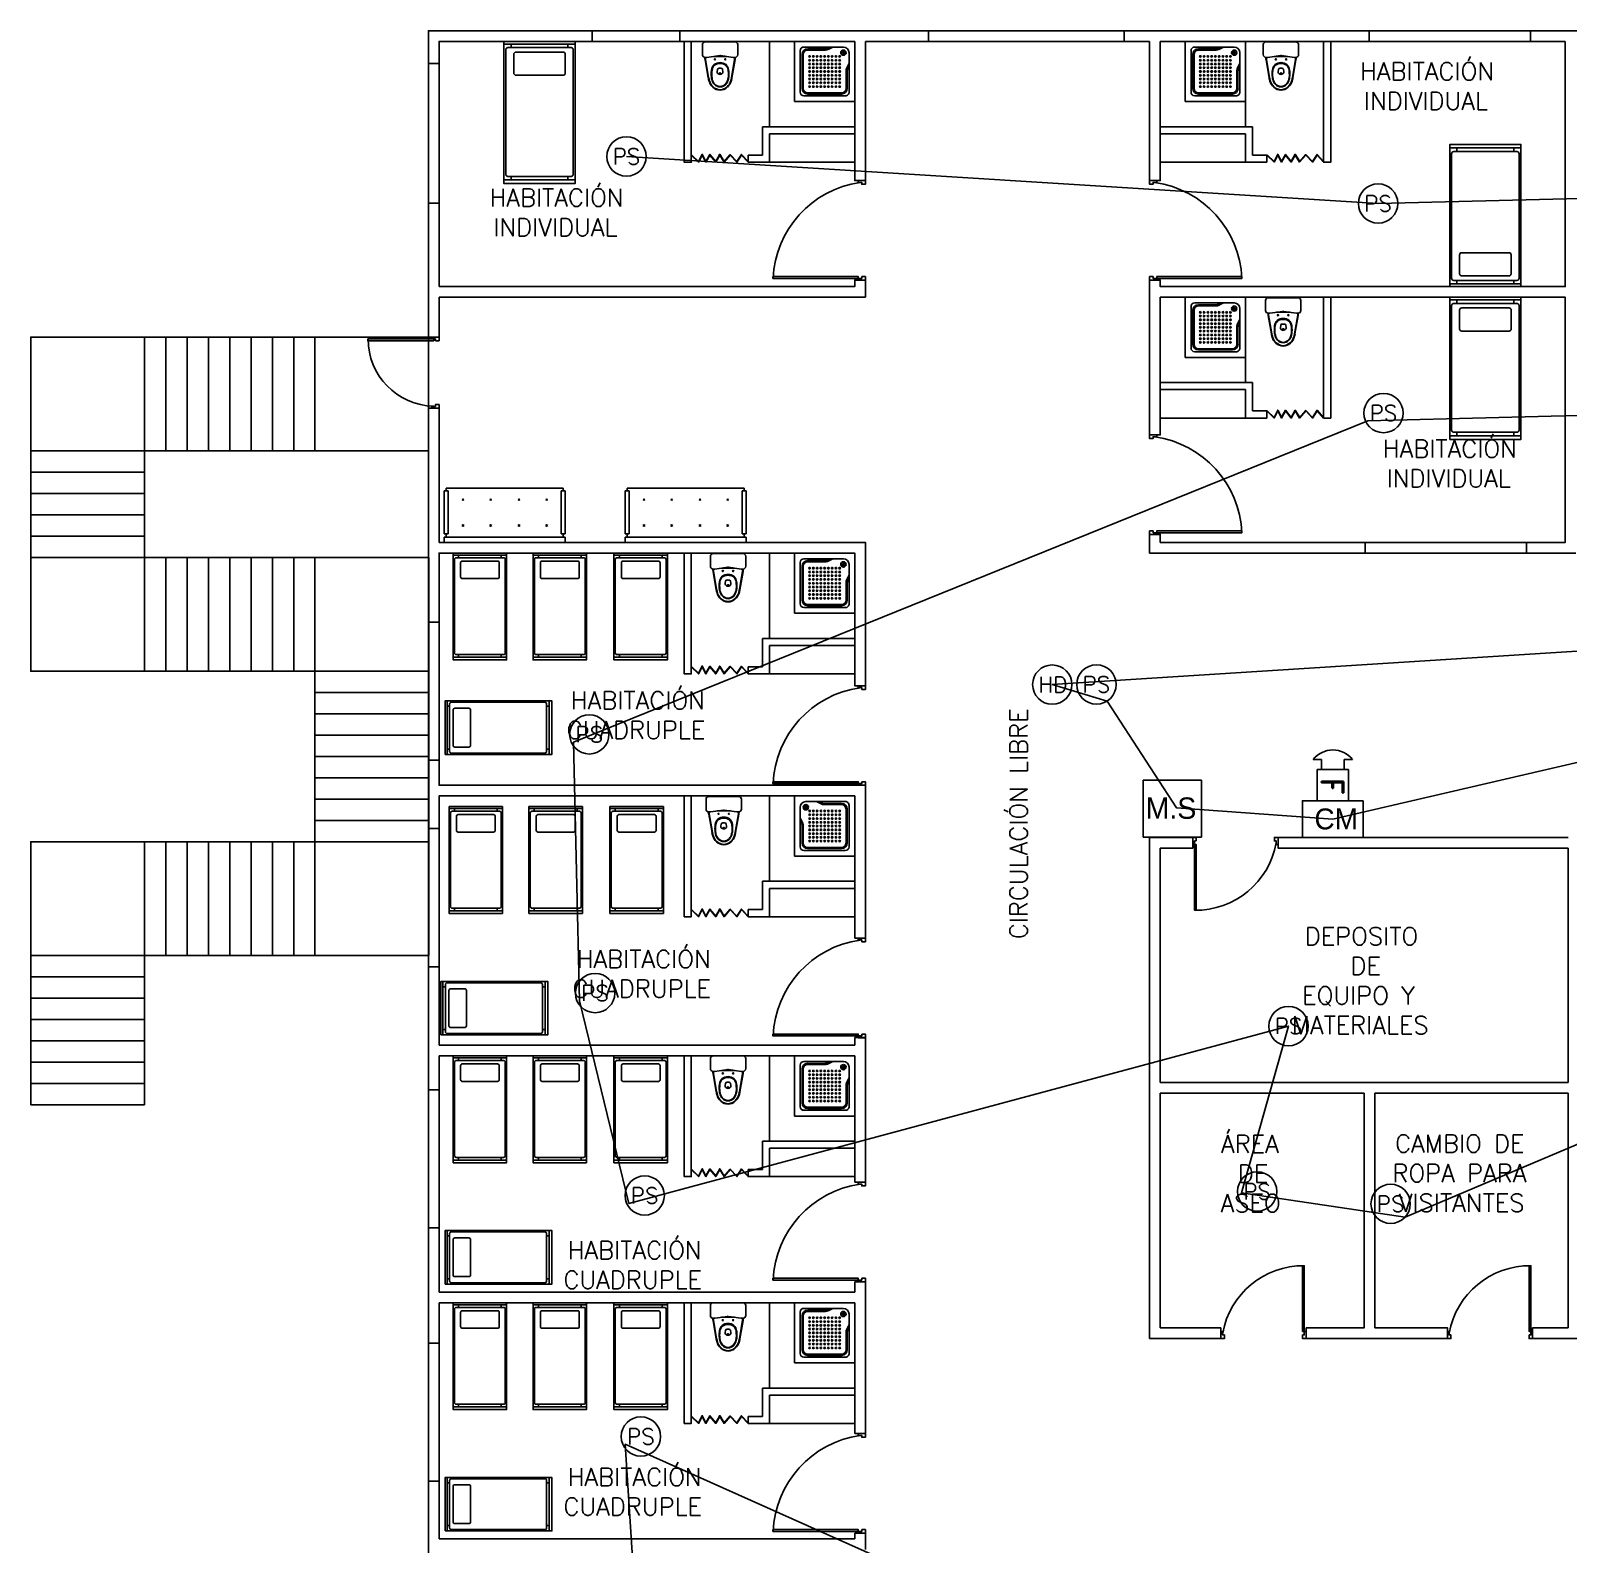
# Model space of a CAD drawing. Header units: metres. Extents: x -24 to 527, y -154 to 95.
# Drawn here: x -15.94 to 5.7, y -72.44 to -51.15 of the extents above; entities that cross this region are included whole.
import ezdxf
from ezdxf.enums import TextEntityAlignment as Align

# ---------------------------------------------------------------- set-up
doc = ezdxf.new("R2010")
doc.units = ezdxf.units.M
doc.header["$MEASUREMENT"] = 0
for name, color, linetype in [('AN-TEXTO', 3, 'Continuous'), ('AR-ESCALERAS', 1, 'Continuous'), ('AR-MOBILIRIO', 1, 'Continuous'), ('AR-MUROS', 6, 'Continuous'), ('AR-PUERTAS', 2, 'Continuous'), ('AR-VENTANAS', 2, 'Continuous'), ('S.H.', 2, 'Continuous')]:
    doc.layers.add(name, color=color, linetype=linetype)
doc.layers.add('EQUIPO', color=1, linetype='Continuous', lineweight=0)
doc.styles.add('ELEC', font='comic.ttf', dxfattribs={"height": 50})
doc.styles.add('REGULAR-2.5', font='romans.shx', dxfattribs={"height": 2.5})
doc.styles.add('ROMAND', font='romand', dxfattribs={"height": 0.5})
doc.styles.add('ROMANS', font='romans.shx', dxfattribs={"width": 0.75})

# ---------------------------------------------------------------- blocks, each defined once
blk = doc.blocks.new('AR-PUERTA 2')
at = {"layer": 'AR-PUERTAS', "linetype": 'Continuous'}
for points in [[(-1.354, -0.058), (-1.354, -0.008), (-1.329, -0.008), (-1.329, 0.042), (-1.379, 0.042), (-1.379, -0.058)], [(-0.029, -0.008), (-0.029, 0.042), (0.021, 0.042), (0.021, -0.058), (-0.004, -0.058), (-0.004, -0.008)], [(-0.004, -0.058), (-0.004, -1.258), (-0.029, -1.258), (-0.029, -0.058)]]:
    blk.add_lwpolyline(points, close=True, dxfattribs=at)
blk.add_arc((0.061, 0.169), 1.428, 188.1236, 267.3924, dxfattribs=at)
blk = doc.blocks.new('31643339')
at = {"layer": 'AR-MOBILIRIO'}
for p, q in [((0.038, 0.5), (0.038, -0.5)), ((1.95, 0.5), (1.95, -0.5)), ((0.038, 0.4), (0.087, 0.4)), ((1.9, 0.4), (1.95, 0.4)), ((0.038, -0.4), (0.087, -0.4)), ((1.9, -0.4), (1.95, -0.4))]:
    blk.add_line(p, q, dxfattribs=at)
blk.add_lwpolyline([(0, -0.5), (0, 0.5), (2, 0.5), (2, -0.5)], close=True, dxfattribs=at)
for points in [[(1.87, 0.475, -0.414214), (1.9, 0.445), (1.9, -0.445, -0.414214), (1.87, -0.475), (0.117, -0.475, -0.414214), (0.087, -0.445), (0.087, 0.445, -0.414214), (0.117, 0.475)], [(0.15, -0.332, 0.414214), (0.18, -0.362), (0.447, -0.362, 0.414214), (0.477, -0.332), (0.477, 0.333, 0.414214), (0.447, 0.363), (0.18, 0.363, 0.414214), (0.15, 0.333)]]:
    blk.add_lwpolyline(points, format="xyb", close=True, dxfattribs=at)
blk = doc.blocks.new('AR-PUERTA 1.2')
at = {"layer": 'AR-PUERTAS', "linetype": 'Continuous'}
for points in [[(1.154, 0.058), (1.154, 0.983), (1.129, 0.983), (1.129, 0.058)], [(0.004, 0.058), (0.004, 0.008), (0.029, 0.008), (0.029, -0.042), (-0.021, -0.042), (-0.021, 0.058)], [(1.129, 0.008), (1.129, -0.042), (1.179, -0.042), (1.179, 0.058), (1.154, 0.058), (1.154, 0.008)]]:
    blk.add_lwpolyline(points, close=True, dxfattribs=at)
blk.add_arc((1.141, -0.171), 1.154, 89.3332, 169.7918, dxfattribs=at)
blk = doc.blocks.new('1p-toppiece')
at = {"layer": 'AR-MOBILIRIO'}
for p, q in [((-0.047, 0.26), (-0.192, 0.26)), ((-0.532, 0.174), (-0.265, 0.22)), ((-0.232, 0.219), (-0.531, 0.169)), ((-0.485, 0.003), (-0.485, 0.003)), ((-0.485, 0.003), (-0.485, 0.003)), ((-0.485, 0.003), (-0.485, 0.003)), ((-0.485, 0.003), (-0.485, 0.003)), ((-0.485, 0.003), (-0.485, 0.003)), ((-0.485, 0.003), (-0.485, 0.003)), ((-0.485, 0.003), (-0.485, 0.003)), ((-0.485, 0.003), (-0.485, 0.003)), ((-0.406, 0.039), (-0.443, 0.044)), ((-0.232, 0.22), (-0.232, 0.195)), ((-0.205, 0.008), (-0.232, 0.195)), ((-0.218, 0.098), (-0.218, 0.003)), ((-0.218, -0.093), (-0.218, 0.003)), ((-0.007, 0.22), (-0.007, -0.214)), ((-0.532, -0.169), (-0.265, -0.215)), ((-0.232, -0.214), (-0.531, -0.163)), ((-0.406, -0.034), (-0.443, -0.039)), ((-0.232, -0.189), (-0.205, -0.003)), ((-0.232, -0.189), (-0.232, -0.214)), ((-0.047, -0.254), (-0.192, -0.254))]:
    blk.add_line(p, q, dxfattribs=at)
blk.add_lwpolyline([(-0.467, -0.009, 0.139005), (-0.464, -0.009, 0.107089), (-0.461, -0.006, 0.080212), (-0.46, -0.002, 0.06796), (-0.459, 0.003, 0.06796), (-0.46, 0.007, 0.080212), (-0.461, 0.011, 0.107089), (-0.464, 0.014, 0.139005), (-0.467, 0.015, 0.139005), (-0.47, 0.014, 0.107089), (-0.473, 0.011, 0.080212), (-0.474, 0.007, 0.06796), (-0.475, 0.003, 0.06796), (-0.474, -0.002, 0.080212), (-0.473, -0.006, 0.107089), (-0.47, -0.009, 0.139005)], format="xyb", close=True, dxfattribs=at)
for centre in [(-0.26, 0.078), (-0.26, -0.072)]:
    blk.add_circle(centre, 0.008, dxfattribs=at)
for centre, radius, start, end in [((-0.192, 0.22), 0.04, 90, 180), ((-0.047, 0.22), 0.04, 0, 90), ((-0.545, -0.004), 0.165, 137.5273, 177.8064), ((-0.545, 0.009), 0.165, 182.1936, 222.4727), ((-0.545, -0.004), 0.159, 137.1746, 177.7477), ((-0.545, 0.009), 0.159, 182.2523, 222.8254), ((-0.518, -0.034), 0.206, 106.927, 136.493), ((-0.541, -0.003), 0.122, 134.1142, 177.24), ((-0.541, 0.008), 0.122, 182.76, 225.8858), ((-0.518, -0.034), 0.2, 106.5054, 136.1127), ((-0.541, -0.003), 0.115, 133.4423, 177.1285), ((-0.541, 0.008), 0.115, 182.8715, 226.5577), ((-0.519, -0.031), 0.157, 102.7254, 132.8308), ((-0.52, -0.03), 0.15, 101.8667, 132.1155), ((-0.482, -0.117), 0.296, 99.7929, 108.8085), ((-0.482, -0.12), 0.292, 99.5848, 108.4322), ((-0.482, -0.148), 0.279, 90.6669, 104.9929), ((-0.482, -0.156), 0.281, 90.6819, 104.1933), ((-0.474, -0.297), 0.428, 81.7587, 91.4179), ((-0.488, -0.362), 0.487, 81.705, 89.6761), ((-0.434, 0.003), 0.0456, 126.1832, 180), ((-0.434, 0.003), 0.0456, 180, 233.8168), ((-0.447, 0.019), 0.025, 82.2348, 126.1832), ((-0.434, -0.002), 0.123, 44.007, 82.2929), ((-0.431, -0.004), 0.132, 44.3018, 82.295), ((-0.408, 0.024), 0.015, 13.7696, 82.2348), ((-0.495, 0.003), 0.105, 0, 13.7696), ((-0.495, 0.003), 0.105, 346.2304, 0), ((-0.46, 0.006), 0.138, 358.6352, 34.0042), ((-0.46, -0.001), 0.138, 325.9958, 1.3648), ((-0.441, 0.008), 0.132, 357.4666, 37.446), ((-0.441, -0.003), 0.132, 322.554, 2.5334), ((-0.24, 0.073), 0.15, 87.0389, 99.7929), ((-0.244, 0.003), 0.04, 351.6776, 8.3142), ((-0.518, 0.039), 0.206, 223.507, 253.073), ((-0.518, 0.039), 0.2, 223.8873, 253.4946), ((-0.519, 0.036), 0.157, 227.1692, 257.2746), ((-0.52, 0.036), 0.15, 227.8845, 258.1333), ((-0.482, 0.122), 0.296, 251.1915, 260.2071), ((-0.482, 0.125), 0.292, 251.5678, 260.4152), ((-0.482, 0.153), 0.279, 255.0071, 269.3331), ((-0.482, 0.161), 0.281, 255.8067, 269.3181), ((-0.488, 0.368), 0.487, 270.3239, 278.295), ((-0.474, 0.302), 0.428, 268.5821, 278.2413), ((-0.447, -0.014), 0.025, 233.8168, 277.7652), ((-0.434, 0.007), 0.123, 277.7071, 315.993), ((-0.431, 0.009), 0.132, 277.705, 315.6982), ((-0.408, -0.019), 0.015, 277.7652, 346.2304), ((-0.24, -0.067), 0.15, 260.2071, 272.966), ((-0.192, -0.214), 0.04, 180, 270), ((-0.047, -0.214), 0.04, 270, 360)]:
    blk.add_arc(centre, radius, start, end, dxfattribs=at)
blk = doc.blocks.new('AR-PUERTA ACORDION')
at = {"layer": 'AR-PUERTAS'}
blk.add_lwpolyline([(-0.386, 0.049), (-0.288, -0.046), (-0.235, 0.057), (-0.185, -0.044), (-0.129, 0.054), (-0.046, -0.045), (0.01, 0.056), (0.073, -0.046), (0.158, 0.053), (0.252, -0.046), (0.317, 0.054), (0.41, -0.047), (0.41, -0.054), (0.318, 0.046), (0.253, -0.054), (0.158, 0.046), (0.072, -0.054), (0.01, 0.046), (-0.045, -0.054), (-0.128, 0.046), (-0.185, -0.054), (-0.235, 0.046), (-0.287, -0.054), (-0.39, 0.046)], close=True, dxfattribs=at)
blk = doc.blocks.new('A$C05366594')
at = {"layer": 'AR-MOBILIRIO', "linetype": 'Continuous'}
for p, q in [((0, 0), (0, 0.72)), ((0, 0.72), (0.72, 0.72)), ((0.068, 0.113), (0.068, 0.608)), ((0.09, 0.563), (0.09, 0.158)), ((0.113, 0.653), (0.585, 0.653)), ((0.367, 0.63), (0.158, 0.63)), ((0.428, 0.653), (0.397, 0.637)), ((0.653, 0.585), (0.653, 0.113)), ((0.72, 0.72), (0.72, 0)), ((0.653, 0.428), (0.637, 0.397)), ((0.63, 0.367), (0.63, 0.158)), ((0.72, 0), (0, 0)), ((0.608, 0.068), (0.113, 0.068)), ((0.563, 0.09), (0.158, 0.09))]:
    blk.add_line(p, q, dxfattribs=at)
at = {"layer": 'AR-MOBILIRIO', "color": 250}
for p, q in [((0.104, 0.563), (0.104, 0.158)), ((0.367, 0.617), (0.158, 0.617)), ((0.458, 0.653), (0.403, 0.625)), ((0.653, 0.458), (0.625, 0.403)), ((0.617, 0.367), (0.617, 0.158)), ((0.563, 0.104), (0.158, 0.104))]:
    blk.add_line(p, q, dxfattribs=at)
at = {"layer": 'AR-MOBILIRIO', "linetype": 'Continuous'}
for centre, major_axis, start_param, end_param in [((0.113, 0.608), (0.0318, 0.0318), 0.785398, 2.356194), ((0.158, 0.563), (0.0477, 0.0477), 0.785398, 2.356194), ((0.367, 0.698), (0.0477, 0.0477), 3.926991, 4.390638), ((0.585, 0.585), (0.0477, 0.0477), 5.497787, 7.068583), ((0.698, 0.367), (-0.0477, 0.0477), 0.321751, 0.785398), ((0.113, 0.113), (-0.0318, 0.0318), 0.785398, 2.356194), ((0.158, 0.158), (-0.0477, 0.0477), 0.785398, 2.356194), ((0.158, 0.158), (-0.0477, 0.0477), 0.785398, 2.356194), ((0.563, 0.158), (0.0477, 0.0477), 3.926991, 5.497787), ((0.608, 0.113), (-0.0318, 0.0318), 2.356194, 3.926991)]:
    blk.add_ellipse(centre, major_axis=major_axis, ratio=1, start_param=start_param, end_param=end_param, dxfattribs=at)
at = {"layer": 'AR-MOBILIRIO', "color": 250}
for centre, major_axis, start_param, end_param in [((0.158, 0.563), (-0.0382, 0.0382), -0.785398, 0.785398), ((0.367, 0.698), (0.0573, 0.0573), 3.926991, 4.390638), ((0.585, 0.585), (0.0223, 0.0223), 0.785398, 7.068583), ((0.585, 0.585), (-0.00955, 0.00955), -0.785398, 5.497787), ((0.576, 0.585), (0.00286, 0.00286), 0.785398, 7.068583), ((0.581, 0.592), (0.00286, 0.00286), 0.785398, 7.068583), ((0.581, 0.578), (0.00286, 0.00286), 0.785398, 7.068583), ((0.589, 0.592), (0.00286, 0.00286), 0.785398, 7.068583), ((0.589, 0.578), (0.00286, 0.00286), 0.785398, 7.068583), ((0.594, 0.585), (0.00286, 0.00286), 0.785398, 7.068583), ((0.18, 0.54), (-0.00636, 0.00636), -0.785398, 5.497787), ((0.18, 0.495), (-0.00636, 0.00636), -0.785398, 5.497787), ((0.18, 0.45), (-0.00636, 0.00636), -0.785398, 5.497787), ((0.18, 0.405), (-0.00636, 0.00636), -0.785398, 5.497787), ((0.18, 0.36), (-0.00636, 0.00636), -0.785398, 5.497787), ((0.225, 0.54), (0.00636, 0.00636), 0.785398, 7.068583), ((0.225, 0.495), (0.00636, 0.00636), 0.785398, 7.068583), ((0.225, 0.45), (0.00636, 0.00636), 0.785398, 7.068583), ((0.225, 0.405), (0.00636, 0.00636), 0.785398, 7.068583), ((0.225, 0.36), (0.00636, 0.00636), 0.785398, 7.068583), ((0.27, 0.54), (0.00636, 0.00636), 0.785398, 7.068583), ((0.27, 0.495), (0.00636, 0.00636), 0.785398, 7.068583), ((0.27, 0.45), (0.00636, 0.00636), 0.785398, 7.068583), ((0.27, 0.405), (0.00636, 0.00636), 0.785398, 7.068583), ((0.27, 0.36), (0.00636, 0.00636), 0.785398, 7.068583), ((0.315, 0.54), (-0.00636, 0.00636), -0.785398, 5.497787), ((0.315, 0.495), (-0.00636, 0.00636), -0.785398, 5.497787), ((0.315, 0.45), (-0.00636, 0.00636), -0.785398, 5.497787), ((0.315, 0.36), (-0.00636, 0.00636), -0.785398, 5.497787), ((0.315, 0.405), (-0.00636, 0.00636), -0.785398, 5.497787), ((0.36, 0.54), (-0.00636, 0.00636), -0.785398, 5.497787), ((0.36, 0.495), (-0.00636, 0.00636), -0.785398, 5.497787), ((0.36, 0.45), (-0.00636, 0.00636), -0.785398, 5.497787), ((0.36, 0.405), (-0.00636, 0.00636), -0.785398, 5.497787), ((0.36, 0.36), (-0.00636, 0.00636), -0.785398, 5.497787), ((0.405, 0.54), (-0.00636, 0.00636), -0.785398, 5.497787), ((0.405, 0.495), (-0.00636, 0.00636), -0.785398, 5.497787), ((0.405, 0.45), (-0.00636, 0.00636), -0.785398, 5.497787), ((0.405, 0.405), (-0.00636, 0.00636), -0.785398, 5.497787), ((0.405, 0.36), (-0.00636, 0.00636), -0.785398, 5.497787), ((0.45, 0.54), (0.00636, 0.00636), 0.785398, 7.068583), ((0.45, 0.495), (0.00636, 0.00636), 0.785398, 7.068583), ((0.45, 0.45), (0.00636, 0.00636), 0.785398, 7.068583), ((0.45, 0.405), (0.00636, 0.00636), 0.785398, 7.068583), ((0.45, 0.36), (0.00636, 0.00636), 0.785398, 7.068583), ((0.495, 0.54), (0.00636, 0.00636), 0.785398, 7.068583), ((0.495, 0.495), (0.00636, 0.00636), 0.785398, 7.068583), ((0.495, 0.45), (0.00636, 0.00636), 0.785398, 7.068583), ((0.495, 0.405), (0.00636, 0.00636), 0.785398, 7.068583), ((0.495, 0.36), (0.00636, 0.00636), 0.785398, 7.068583), ((0.54, 0.54), (-0.00636, 0.00636), -0.785398, 5.497787), ((0.54, 0.495), (-0.00636, 0.00636), -0.785398, 5.497787), ((0.54, 0.45), (-0.00636, 0.00636), -0.785398, 5.497787), ((0.54, 0.36), (-0.00636, 0.00636), -0.785398, 5.497787), ((0.54, 0.405), (-0.00636, 0.00636), -0.785398, 5.497787), ((0.698, 0.367), (-0.0573, 0.0573), 0.321751, 0.785398), ((0.18, 0.315), (-0.00636, 0.00636), -0.785398, 5.497787), ((0.18, 0.27), (-0.00636, 0.00636), -0.785398, 5.497787), ((0.18, 0.225), (-0.00636, 0.00636), -0.785398, 5.497787), ((0.18, 0.18), (-0.00636, 0.00636), -0.785398, 5.497787), ((0.225, 0.315), (0.00636, 0.00636), 0.785398, 7.068583), ((0.225, 0.27), (0.00636, 0.00636), 0.785398, 7.068583), ((0.225, 0.225), (0.00636, 0.00636), 0.785398, 7.068583), ((0.225, 0.18), (0.00636, 0.00636), 0.785398, 7.068583), ((0.27, 0.315), (0.00636, 0.00636), 0.785398, 7.068583), ((0.27, 0.27), (0.00636, 0.00636), 0.785398, 7.068583), ((0.27, 0.225), (0.00636, 0.00636), 0.785398, 7.068583), ((0.27, 0.18), (0.00636, 0.00636), 0.785398, 7.068583), ((0.315, 0.315), (-0.00636, 0.00636), -0.785398, 5.497787), ((0.315, 0.27), (-0.00636, 0.00636), -0.785398, 5.497787), ((0.315, 0.225), (-0.00636, 0.00636), -0.785398, 5.497787), ((0.315, 0.18), (-0.00636, 0.00636), -0.785398, 5.497787), ((0.36, 0.315), (-0.00636, 0.00636), -0.785398, 5.497787), ((0.36, 0.27), (-0.00636, 0.00636), -0.785398, 5.497787), ((0.36, 0.225), (-0.00636, 0.00636), -0.785398, 5.497787), ((0.36, 0.18), (-0.00636, 0.00636), -0.785398, 5.497787), ((0.405, 0.315), (-0.00636, 0.00636), -0.785398, 5.497787), ((0.405, 0.27), (-0.00636, 0.00636), -0.785398, 5.497787), ((0.405, 0.225), (-0.00636, 0.00636), -0.785398, 5.497787), ((0.405, 0.18), (-0.00636, 0.00636), -0.785398, 5.497787), ((0.45, 0.315), (0.00636, 0.00636), 0.785398, 7.068583), ((0.45, 0.27), (0.00636, 0.00636), 0.785398, 7.068583), ((0.45, 0.225), (0.00636, 0.00636), 0.785398, 7.068583), ((0.45, 0.18), (0.00636, 0.00636), 0.785398, 7.068583), ((0.495, 0.315), (0.00636, 0.00636), 0.785398, 7.068583), ((0.495, 0.27), (0.00636, 0.00636), 0.785398, 7.068583), ((0.495, 0.225), (0.00636, 0.00636), 0.785398, 7.068583), ((0.495, 0.18), (0.00636, 0.00636), 0.785398, 7.068583), ((0.54, 0.315), (-0.00636, 0.00636), -0.785398, 5.497787), ((0.54, 0.27), (-0.00636, 0.00636), -0.785398, 5.497787), ((0.54, 0.225), (-0.00636, 0.00636), -0.785398, 5.497787), ((0.54, 0.18), (-0.00636, 0.00636), -0.785398, 5.497787), ((0.158, 0.158), (-0.0382, 0.0382), 0.785398, 2.356194), ((0.158, 0.158), (0.0382, 0.0382), 2.356194, 3.926991), ((0.563, 0.158), (0.0382, 0.0382), 3.926991, 5.497787)]:
    blk.add_ellipse(centre, major_axis=major_axis, ratio=1, start_param=start_param, end_param=end_param, dxfattribs=at)
blk = doc.blocks.new('AR-PUERTA 1')
at = {"layer": 'AR-PUERTAS', "linetype": 'Continuous'}
for points in [[(0.954, 0.033), (0.954, 0.958), (0.929, 0.958), (0.929, 0.033)], [(0.004, 0.058), (0.004, 0.008), (0.029, 0.008), (0.029, -0.042), (-0.021, -0.042), (-0.021, 0.058)], [(0.929, 0.008), (0.929, -0.042), (0.979, -0.042), (0.979, 0.058), (0.954, 0.058), (0.954, 0.008)]]:
    blk.add_lwpolyline(points, close=True, dxfattribs=at)
blk.add_arc((0.954, 0.008), 0.949, 89.9989, 178.4932, dxfattribs=at)
blk = doc.blocks.new('mueb')
at = {"layer": 'AR-MOBILIRIO'}
for p, q in [((354.197, 187.284), (354.197, 187.21)), ((355.897, 187.284), (354.197, 187.284)), ((354.197, 187.21), (355.897, 187.21)), ((354.224, 187.21), (354.224, 187.161)), ((355.87, 187.21), (355.87, 187.161)), ((355.897, 187.284), (355.897, 187.21)), ((354.251, 187.161), (354.197, 187.161)), ((354.197, 187.161), (354.197, 186.556)), ((354.251, 186.556), (354.251, 187.161)), ((354.468, 187.058), (354.444, 187.033)), ((354.468, 187.033), (354.444, 187.058)), ((354.859, 187.058), (354.834, 187.033)), ((354.859, 187.033), (354.834, 187.058)), ((355.232, 187.033), (355.257, 187.058)), ((355.232, 187.058), (355.257, 187.033)), ((355.623, 187.033), (355.647, 187.058)), ((355.623, 187.058), (355.647, 187.033)), ((355.842, 187.161), (355.897, 187.161)), ((355.842, 186.556), (355.842, 187.161)), ((355.897, 187.161), (355.897, 186.556)), ((354.197, 186.556), (354.251, 186.556)), ((354.197, 186.556), (354.251, 186.556)), ((354.224, 186.556), (354.224, 186.52)), ((354.224, 186.556), (354.224, 186.52)), ((354.468, 186.67), (354.444, 186.695)), ((354.468, 186.695), (354.444, 186.67)), ((354.859, 186.695), (354.834, 186.67)), ((354.859, 186.67), (354.834, 186.695)), ((355.232, 186.67), (355.257, 186.695)), ((355.232, 186.695), (355.257, 186.67)), ((355.623, 186.695), (355.647, 186.67)), ((355.623, 186.67), (355.647, 186.695)), ((355.897, 186.556), (355.842, 186.556)), ((355.87, 186.556), (355.87, 186.52)), ((355.87, 186.52), (354.224, 186.52))]:
    blk.add_line(p, q, dxfattribs=at)
blk = doc.blocks.new('AR-ESCALERAS 1 PISO')
at = {"layer": 'AR-ESCALERAS'}
blk.add_lwpolyline([(-2.25, 0.8), (-3.85, 0.8), (-3.85, -0.8), (-2.25, -0.8), (-2.25, 0.8)], dxfattribs=at)
for points in [[(-2.25, 0.8), (-1.95, 0.8), (-1.95, -0.8), (-2.25, -0.8)], [(-1.95, 0.8), (-1.65, 0.8), (-1.65, -0.8), (-1.95, -0.8)], [(-1.65, 0.8), (-1.35, 0.8), (-1.35, -0.8), (-1.65, -0.8)], [(-1.35, 0.8), (-1.05, 0.8), (-1.05, -0.8), (-1.35, -0.8)], [(-1.05, 0.8), (-0.75, 0.8), (-0.75, -0.8), (-1.05, -0.8)], [(-0.75, 0.8), (-0.45, 0.8), (-0.45, -0.8), (-0.75, -0.8)], [(-0.45, 0.8), (-0.15, 0.8), (-0.15, -0.8), (-0.45, -0.8)], [(-0.15, 0.8), (0.15, 0.8), (0.15, -0.8), (-0.15, -0.8)], [(-2.25, -0.8), (-2.25, -1.1), (-3.85, -1.1), (-3.85, -0.8)], [(-0.15, -0.8), (-0.45, -0.8), (-0.45, -0.8), (-0.15, -0.8)], [(-2.25, -1.1), (-2.25, -1.4), (-3.85, -1.4), (-3.85, -1.1)], [(-2.25, -1.4), (-2.25, -1.7), (-3.85, -1.7), (-3.85, -1.4)], [(-2.25, -1.7), (-2.25, -2), (-3.85, -2), (-3.85, -1.7)], [(-2.25, -2), (-2.25, -2.3), (-3.85, -2.3), (-3.85, -2)]]:
    blk.add_lwpolyline(points, close=True, dxfattribs=at)
blk = doc.blocks.new('AR-ESCALERA DE EMERGENCIA')
at = {"layer": 'AR-ESCALERAS'}
for points in [[(3.2, 6.3), (4.797, 6.3), (4.797, 6.9), (4.797, 7.9), (3.2, 7.9)], [(0.8, 4.8), (-0.8, 4.8), (-0.8, 3.2), (0.8, 3.2), (0.8, 4.8)], [(4.8, 4.8), (3.2, 4.8), (3.2, 3.2), (4.8, 3.2), (4.8, 4.8)], [(0.8, 0.8), (-0.8, 0.8), (-0.8, -0.8), (0.8, -0.8), (0.8, 0.8)], [(4.8, 0.8), (3.2, 0.8), (3.2, -0.8), (4.8, -0.8), (4.8, 0.8)]]:
    blk.add_lwpolyline(points, dxfattribs=at)
for points in [[(0.8, 4.8), (1.1, 4.8), (1.1, 3.2), (0.8, 3.2)], [(1.1, 4.8), (1.4, 4.8), (1.4, 3.2), (1.1, 3.2)], [(1.4, 4.8), (1.7, 4.8), (1.7, 3.2), (1.4, 3.2)], [(1.7, 4.8), (2, 4.8), (2, 3.2), (1.7, 3.2)], [(2, 4.8), (2.3, 4.8), (2.3, 3.2), (2, 3.2)], [(2.3, 4.8), (2.6, 4.8), (2.6, 3.2), (2.3, 3.2)], [(2.6, 4.8), (2.9, 4.8), (2.9, 3.2), (2.6, 3.2)], [(2.9, 4.8), (3.2, 4.8), (3.2, 3.2), (2.9, 3.2)], [(2.9, 3.2), (2.6, 3.2), (2.6, 3.2), (2.9, 3.2)], [(4.8, 3.2), (4.8, 2.9), (3.2, 2.9), (3.2, 3.2)], [(4.8, 2.9), (4.8, 2.6), (3.2, 2.6), (3.2, 2.9)], [(4.8, 2.6), (4.8, 2.3), (3.2, 2.3), (3.2, 2.6)], [(4.8, 2.3), (4.8, 2), (3.2, 2), (3.2, 2.3)], [(4.8, 2), (4.8, 1.7), (3.2, 1.7), (3.2, 2)], [(4.8, 1.7), (4.8, 1.4), (3.2, 1.4), (3.2, 1.7)], [(4.8, 1.4), (4.8, 1.1), (3.2, 1.1), (3.2, 1.4)], [(4.8, 1.1), (4.8, 0.8), (3.2, 0.8), (3.2, 1.1)], [(0.8, 0.8), (1.1, 0.8), (1.1, -0.8), (0.8, -0.8)], [(1.1, 0.8), (1.4, 0.8), (1.4, -0.8), (1.1, -0.8)], [(1.4, 0.8), (1.7, 0.8), (1.7, -0.8), (1.4, -0.8)], [(1.7, 0.8), (2, 0.8), (2, -0.8), (1.7, -0.8)], [(2, 0.8), (2.3, 0.8), (2.3, -0.8), (2, -0.8)], [(2.3, 0.8), (2.6, 0.8), (2.6, -0.8), (2.3, -0.8)], [(2.6, 0.8), (2.9, 0.8), (2.9, -0.8), (2.6, -0.8)], [(2.9, 0.8), (3.2, 0.8), (3.2, -0.8), (2.9, -0.8)], [(0.8, -0.8), (0.8, -1.1), (-0.8, -1.1), (-0.8, -0.8)], [(2.9, -0.8), (2.6, -0.8), (2.6, -0.8), (2.9, -0.8)], [(0.8, -1.1), (0.8, -1.4), (-0.8, -1.4), (-0.8, -1.1)], [(0.8, -1.4), (0.8, -1.7), (-0.8, -1.7), (-0.8, -1.4)], [(0.8, -1.7), (0.8, -2), (-0.8, -2), (-0.8, -1.7)], [(0.8, -2), (0.8, -2.3), (-0.8, -2.3), (-0.8, -2)], [(0.8, -2.3), (0.8, -2.6), (-0.8, -2.6), (-0.8, -2.3)], [(0.8, -2.6), (0.8, -2.9), (-0.8, -2.9), (-0.8, -2.6)]]:
    blk.add_lwpolyline(points, close=True, dxfattribs=at)
at = {"layer": 'AR-MUROS'}
blk.add_blockref('AR-ESCALERAS 1 PISO', (3.05, 7.1), dxfattribs=at)
blk = doc.blocks.new('PS SENSOR')
at = {"ltscale": 8}
blk.add_circle((0, 0), 20.4, dxfattribs=at)
at = {"ltscale": 8, "style": 'ROMANS'}
blk.add_text('PS', height=16.34, dxfattribs=at).set_placement((0, 0), align=Align.MIDDLE)
blk = doc.blocks.new('HD SENSOR')
at = {"ltscale": 8}
blk.add_circle((-0.7, 0), 20.7, dxfattribs=at)
at = {"ltscale": 8, "style": 'ROMANS'}
blk.add_text('HD', height=16.59, dxfattribs=at).set_placement((0, 0), align=Align.MIDDLE)
blk = doc.blocks.new('INT SIREN')
at = {"ltscale": 8}
for p, q in [((-24.72, 16.12), (-24.72, 21.09)), ((-18.73, 0), (-18.73, 18.73)), ((-18.73, 18.73), (0, 18.73)), ((0, 18.73), (0, 0)), ((-24.72, 16.12), (-18.73, 16.12)), ((-24.72, 2.67), (-24.72, -2.32)), ((-24.72, 2.67), (-18.73, 2.67)), ((0, 0), (-18.73, 0))]:
    blk.add_line(p, q, dxfattribs=at)
blk.add_ellipse((-15.42, 9.39), major_axis=(0, 14.95), ratio=1, start_param=0.671127, end_param=2.470465, dxfattribs=at)
at = {"ltscale": 8, "style": 'ROMAND', "text_generation_flag": 6}
blk.add_text('F', height=13.19, rotation=180, dxfattribs=at).set_placement((-13.79, 2.59))
blk = doc.blocks.new('CONTOL MODULE')
at = {"ltscale": 8}
blk.add_lwpolyline([(52.3, 31.7), (0, 31.7), (0, 0), (52.3, 0)], close=True, dxfattribs=at)
at = {"ltscale": 8, "insert": (10.3, 25.1), "char_height": 18, "width": 37.8, "attachment_point": 1}
blk.add_mtext('CM', dxfattribs=at)
blk = doc.blocks.new('MANUAL CALL POINT')
at = {"ltscale": 8}
for p, q in [((0, 18.71), (19.12, 18.71)), ((0, 0), (0, 18.71)), ((19.12, 18.71), (19.12, 0)), ((19.12, 0), (0, 0))]:
    blk.add_line(p, q, dxfattribs=at)
at = {"ltscale": 8, "style": 'ELEC'}
blk.add_text('M.S', height=7, dxfattribs=at).set_placement((0.8, 6.05))

msp = doc.modelspace()

# ---------------------------------------------------------------- linework, layer by layer
at = {"layer": 'AR-MUROS'}
for p, q in [((-5.542, -51.295), (-6.742, -51.295)), ((-4.342, -51.295), (-5.542, -51.295)), ((-0.042, -51.295), (5.658, -51.295)), ((-5.642, -52.495), (-4.342, -52.495)), ((1.258, -52.495), (-0.042, -52.495)), ((-5.542, -52.595), (-4.342, -52.595)), ((1.158, -52.595), (-0.042, -52.595)), ((-5.642, -52.895), (-5.842, -52.895)), ((-5.842, -52.895), (-5.842, -52.995)), ((-5.842, -52.995), (-5.542, -52.995)), ((-5.542, -52.995), (-4.342, -52.995)), ((1.158, -52.995), (-0.042, -52.995)), ((1.458, -52.995), (1.158, -52.995)), ((1.258, -52.895), (1.458, -52.895)), ((1.458, -52.895), (1.458, -52.995)), ((1.258, -56.095), (-0.042, -56.095)), ((1.158, -56.195), (-0.042, -56.195)), ((1.158, -56.595), (-0.042, -56.595)), ((1.458, -56.595), (1.158, -56.595)), ((1.258, -56.495), (1.458, -56.495)), ((1.458, -56.495), (1.458, -56.595)), ((-5.642, -59.695), (-4.342, -59.695)), ((-5.542, -59.795), (-4.342, -59.795)), ((-5.642, -60.095), (-5.842, -60.095)), ((-5.842, -60.095), (-5.842, -60.195)), ((-5.842, -60.195), (-5.542, -60.195)), ((-5.542, -60.195), (-4.342, -60.195)), ((-0.192, -62.495), (-0.192, -69.545)), ((-0.042, -62.645), (-0.042, -65.945)), ((-5.642, -63.112), (-4.342, -63.112)), ((-10.192, -63.256), (-10.192, -65.419)), ((-5.542, -63.212), (-4.342, -63.212)), ((-5.642, -63.511), (-5.842, -63.511)), ((-5.842, -63.511), (-5.842, -63.611)), ((-5.842, -63.611), (-5.542, -63.611)), ((-5.542, -63.611), (-4.342, -63.611)), ((-4.342, -65.312), (-4.342, -65.419)), ((-4.192, -65.312), (-4.192, -65.569)), ((-4.342, -65.419), (-10.192, -65.419)), ((-4.342, -65.569), (-10.192, -65.569)), ((-4.342, -65.569), (-4.342, -67.348)), ((-4.192, -65.569), (-4.192, -67.348)), ((-0.042, -66.095), (-0.042, -69.395)), ((-5.642, -66.769), (-4.342, -66.769)), ((-5.542, -66.869), (-4.342, -66.869)), ((-5.642, -67.168), (-5.842, -67.168)), ((-5.842, -67.168), (-5.842, -67.268)), ((-5.842, -67.268), (-5.542, -67.268)), ((-5.542, -67.268), (-4.342, -67.268)), ((-4.342, -68.748), (-4.342, -68.892)), ((-4.192, -68.748), (-4.192, -69.042)), ((-4.342, -68.892), (-10.192, -68.892)), ((-4.342, -69.042), (-10.192, -69.042)), ((-4.342, -69.042), (-4.342, -70.884)), ((-4.192, -69.042), (-4.192, -70.884)), ((-5.642, -70.242), (-4.342, -70.242)), ((-5.542, -70.342), (-4.342, -70.342)), ((-5.642, -70.641), (-5.842, -70.641)), ((-5.842, -70.641), (-5.842, -70.741)), ((-5.842, -70.741), (-5.542, -70.741)), ((-5.542, -70.741), (-4.342, -70.741)), ((-4.342, -72.365), (-10.192, -72.365)), ((-4.342, -72.284), (-4.342, -72.365)), ((-4.192, -72.284), (-4.192, -72.515))]:
    msp.add_line(p, q, dxfattribs=at)
for points in [[(83.598, -90.776), (83.598, -51.145), (-10.342, -51.145), (-10.342, -55.456)], [(-10.192, -54.745), (-10.192, -51.295), (-4.342, -51.295)], [(-10.192, -54.745), (-10.192, -51.295), (-4.342, -51.295)], [(-6.742, -51.295), (-6.742, -52.995), (-6.642, -52.995), (-6.642, -51.295)], [(-5.542, -52.495), (-5.542, -51.295)], [(-4.342, -51.295), (-4.342, -53.253), (-4.192, -53.253), (-4.192, -51.295)], [(-4.192, -51.295), (-0.192, -51.295)], [(-4.192, -51.295), (-0.192, -51.295)], [(-0.192, -51.295), (-0.192, -53.253), (-0.042, -53.253), (-0.042, -51.295)], [(5.808, -58.495), (-0.192, -58.495), (-0.192, -58.233), (-0.042, -58.233), (-0.042, -58.345), (5.658, -58.345), (5.658, -54.895), (-0.042, -54.895), (-0.042, -56.833), (-0.192, -56.833), (-0.192, -54.895), (-0.192, -54.653), (-0.042, -54.653), (-0.042, -54.745), (5.658, -54.745), (5.658, -51.295)], [(-0.042, -51.295), (5.658, -51.295)], [(-0.042, -51.295), (5.658, -51.295)], [(1.158, -52.495), (1.158, -51.295)], [(2.358, -51.295), (2.358, -52.995), (2.258, -52.995), (2.258, -51.295)], [(-5.642, -52.495), (-5.642, -52.895)], [(1.258, -52.495), (1.258, -52.895)], [(-5.542, -52.595), (-5.542, -52.995)], [(1.158, -52.595), (1.158, -52.995)], [(-10.192, -54.745), (-4.342, -54.745), (-4.342, -54.653), (-4.192, -54.653), (-4.192, -54.895)], [(-10.192, -55.456), (-10.192, -54.895)], [(-10.192, -55.456), (-10.192, -54.895)], [(-4.192, -54.895), (-10.192, -54.895)], [(1.158, -56.095), (1.158, -54.895)], [(2.358, -54.895), (2.358, -56.595), (2.258, -56.595), (2.258, -54.895)], [(-10.342, -55.456), (-10.192, -55.456)], [(1.158, -56.195), (1.158, -56.595)], [(1.258, -56.095), (1.258, -56.495)], [(-10.192, -58.345), (-10.192, -56.456), (-10.342, -56.456), (-10.342, -61.656)], [(-10.192, -58.345), (-4.192, -58.345), (-4.192, -58.495), (-4.192, -60.362), (-4.342, -60.362), (-4.342, -58.495), (-10.192, -58.495), (-10.192, -58.556)], [(-10.192, -58.556), (-10.192, -58.495)], [(-10.192, -60.156), (-10.192, -61.506), (-10.192, -58.526)], [(-6.742, -58.495), (-6.742, -60.195), (-6.642, -60.195), (-6.642, -58.495)], [(-5.542, -59.695), (-5.542, -58.495)], [(-5.642, -59.695), (-5.642, -60.095)], [(-5.542, -59.795), (-5.542, -60.195)], [(-10.192, -91.092), (-10.192, -89.881), (-10.192, -91.092), (-10.342, -91.092), (-10.342, -61.656)], [(-10.192, -61.506), (-10.192, -61.762), (-4.192, -61.762), (-4.192, -61.912), (-4.192, -63.912)], [(-4.342, -63.912), (-4.342, -61.912), (-10.192, -61.912), (-10.192, -65.419)], [(-6.742, -61.912), (-6.742, -63.611), (-6.642, -63.611), (-6.642, -61.912)], [(-5.542, -63.112), (-5.542, -61.912)], [(-0.042, -62.645), (0.416, -62.645), (0.416, -62.495), (-0.192, -62.495)], [(5.7, -62.645), (1.616, -62.645), (1.616, -62.495), (5.7, -62.495)], [(5.7, -65.945), (5.7, -62.645)], [(-5.642, -63.112), (-5.642, -63.511)], [(-5.542, -63.212), (-5.542, -63.611)], [(-4.192, -63.912), (-4.342, -63.912)], [(-4.192, -65.312), (-4.342, -65.312)], [(-10.192, -68.892), (-10.192, -65.569)], [(-10.192, -65.569), (-10.192, -68.892)], [(-6.742, -65.569), (-6.742, -67.268), (-6.642, -67.268), (-6.642, -65.569)], [(-5.542, -66.769), (-5.542, -65.569)], [(5.7, -65.945), (-0.042, -65.945)], [(2.829, -66.095), (-0.042, -66.095)], [(2.011, -69.395), (2.829, -69.395), (2.829, -66.095)], [(2.979, -66.095), (2.979, -69.395), (3.999, -69.395), (3.999, -69.545), (2.011, -69.545)], [(5.7, -66.095), (2.979, -66.095)], [(5.7, -69.395), (5.7, -66.095)], [(-5.642, -66.769), (-5.642, -67.168)], [(-5.542, -66.869), (-5.542, -67.268)], [(-4.192, -67.348), (-4.342, -67.348)], [(-4.192, -68.748), (-4.342, -68.748)], [(-10.192, -72.365), (-10.192, -69.042)], [(-10.192, -69.042), (-10.192, -72.365)], [(-6.742, -69.042), (-6.742, -70.741), (-6.642, -70.741), (-6.642, -69.042)], [(-5.542, -70.242), (-5.542, -69.042)], [(-0.042, -69.395), (0.811, -69.395)], [(0.811, -69.395), (0.811, -69.545)], [(2.011, -69.395), (2.011, -69.545)], [(5.199, -69.395), (5.7, -69.395)], [(5.199, -69.395), (5.199, -69.545), (5.7, -69.545)], [(-0.192, -69.545), (0.811, -69.545)], [(9.084, -69.545), (5.7, -69.545)], [(-5.642, -70.242), (-5.642, -70.641)], [(-5.542, -70.342), (-5.542, -70.741)], [(-4.192, -70.884), (-4.342, -70.884)], [(-4.192, -72.284), (-4.342, -72.284)]]:
    msp.add_lwpolyline(points, dxfattribs=at)
at = {"layer": 'AR-PUERTAS'}
for points in [[(-7.554, -52.914), (3.024, -53.576), (8.516, -53.439), (18.969, -53.672), (25.199, -53.672), (34.399, -53.303), (40.472, -53.471)], [(34.831, -56.229), (24.776, -56.585), (19.271, -56.51), (8.409, -56.494), (2.879, -56.635), (-8.299, -61.156), (-8.217, -64.796), (-7.519, -67.644), (1.763, -65.15), (1.101, -67.498), (3.405, -67.838), (10.745, -64.733), (8.555, -67.958), (16.315, -67.082), (15.252, -64.909), (23.296, -65.328), (23.108, -67.168), (29.904, -65.163), (40.713, -63.927)], [(49.185, -59.085), (32.078, -59.563), (31.679, -59.454), (27.105, -58.849), (15.133, -59.423), (14.513, -59.426), (2.387, -62.239), (0.186, -62.077), (-0.789, -60.576), (-1.561, -60.345), (49.56, -57.097)], [(38.183, -72.147), (28.538, -70.086), (22.957, -73.688), (22.113, -73.801), (4.443, -73.303), (3.599, -73.416), (4.359, -75.614), (2.489, -75.528), (-7.573, -71.034), (-7.351, -74.451), (-7.71, -78.101), (-7.47, -81.391), (1.925, -78.706), (1.634, -82.362), (-7.619, -84.768), (5.859, -78.345), (34.845, -85.136)]]:
    msp.add_lwpolyline(points, dxfattribs=at)
at = {"layer": 'AR-VENTANAS'}
for points in [[(-8.036, -51.145), (-6.804, -51.145), (-6.804, -51.295), (-8.036, -51.295)], [(-3.302, -51.145), (-0.549, -51.145), (-0.549, -51.295), (-3.302, -51.295)], [(2.899, -51.145), (5.169, -51.145), (5.169, -51.295), (2.899, -51.295)], [(-10.192, -53.572), (-10.342, -53.572), (-10.342, -51.604), (-10.192, -51.604)], [(2.843, -58.345), (5.113, -58.345), (5.113, -58.495), (2.843, -58.495)], [(-10.192, -59.467), (-10.342, -59.467), (-10.342, -61.41), (-10.192, -61.41)], [(-10.192, -62.371), (-10.342, -62.371), (-10.342, -64.314), (-10.192, -64.314)], [(-10.192, -66.046), (-10.342, -66.046), (-10.342, -67.989), (-10.192, -67.989)], [(-10.192, -69.609), (-10.342, -69.609), (-10.342, -71.552), (-10.192, -71.552)]]:
    msp.add_lwpolyline(points, close=True, dxfattribs=at)

# ---------------------------------------------------------------- block references
at = {"rotation": 180}
for p in [(345.779, 128.939), (348.326, 128.939)]:
    msp.add_blockref('mueb', p, dxfattribs=at)
at = {"layer": 'AR-MOBILIRIO', "xscale": 1.176120000000083, "yscale": 1.176120000000083, "zscale": 1.176120000000083}
for p in [(-5.189, -52.142), (0.311, -52.142), (0.311, -55.742), (-5.189, -59.342), (-5.189, -66.415), (-5.189, -69.889)]:
    msp.add_blockref('A$C05366594', p, dxfattribs=at)
at = {"layer": 'AR-MOBILIRIO', "color": 4, "xscale": 0.9681450398693042, "yscale": 0.9681450398693042, "zscale": 0.9681450398693042, "rotation": 90}
msp.add_blockref('1p-toppiece', (-6.182, -61.912), dxfattribs=at)
at = {"layer": 'AR-MOBILIRIO', "xscale": 1.176120000000083, "yscale": 1.176120000000083, "zscale": 1.176120000000083, "rotation": 90}
msp.add_blockref('A$C05366594', (-4.342, -62.759), dxfattribs=at)
at = {"layer": 'AR-MUROS'}
for name, p, rotation in [('AR-PUERTA 2', (-4.234, -54.633), 270), ('AR-PUERTA 1', (-10.234, -56.435), 90.00000000000001), ('AR-PUERTA 2', (-4.234, -61.741), 270), ('AR-PUERTA 1.2', (1.595, -62.537), 180), ('AR-PUERTA 2', (-4.234, -65.292), 269.9999999999999), ('AR-PUERTA 2', (-4.234, -65.292), 269.9999999999999), ('AR-PUERTA 2', (-4.234, -68.727), 270), ('AR-PUERTA 2', (-4.234, -72.263), 270)]:
    msp.add_blockref(name, p, dxfattribs=dict(at, rotation=rotation))
at = {"layer": 'AR-MUROS', "xscale": -1, "rotation": 90}
for p in [(-0.15, -54.633), (-0.15, -58.212)]:
    msp.add_blockref('AR-PUERTA 2', p, dxfattribs=at)
at = {"layer": 'AR-MUROS'}
for name, p in [('AR-ESCALERA DE EMERGENCIA', (-15.138, -63.356)), ('AR-PUERTA 1.2', (0.832, -69.504)), ('AR-PUERTA 1.2', (4.02, -69.504))]:
    msp.add_blockref(name, p, dxfattribs=at)
at = {"layer": 'AR-VENTANAS'}
for name, p, xscale, yscale, zscale in [('PS SENSOR', (-7.554, -52.914), 0.01356668989315578, 0.01356668989315578, 0.01356668989315578), ('PS SENSOR', (3.024, -53.576), 0.01356668989315578, 0.01356668989315578, 0.01356668989315578), ('PS SENSOR', (3.1, -56.524), 0.01356668989315578, 0.01356668989315578, 0.01356668989315578), ('HD SENSOR', (-1.552, -60.345), 0.01336319243885987, 0.01336319243885987, 0.01336319243885987), ('PS SENSOR', (-0.94, -60.343), 0.01356668989315578, 0.01356668989315578, 0.01356668989315578), ('PS SENSOR', (-8.077, -61.045), 0.01356668989315578, 0.01356668989315578, 0.01356668989315578), ('MANUAL CALL POINT', (-0.283, -62.493), 0.04291840012019615, 0.04291840012019615, 0.04291840012019615), ('CONTOL MODULE', (1.96, -62.498), 0.01633993801597519, 0.01633993801597519, 0.01633993801597519), ('PS SENSOR', (-7.996, -64.685), 0.01356668989315578, 0.01356668989315578, 0.01356668989315578), ('PS SENSOR', (1.763, -65.15), 0.01356668989315578, 0.01356668989315578, 0.01356668989315578), ('PS SENSOR', (-7.298, -67.533), 0.01356668989315578, 0.01356668989315578, 0.01356668989315578), ('PS SENSOR', (1.322, -67.477), 0.01356668989315578, 0.01356668989315578, 0.01356668989315578), ('PS SENSOR', (3.201, -67.651), 0.01356668989315578, 0.01356668989315578, 0.01356668989315578), ('PS SENSOR', (-7.351, -70.924), 0.01356668989315578, 0.01356668989315578, 0.01356668989315578)]:
    msp.add_blockref(name, p, dxfattribs=dict(at, xscale=xscale, yscale=yscale, zscale=zscale))
for p in [(-6.252, -52.94), (1.848, -52.94), (1.848, -56.54), (-6.252, -60.14), (-6.252, -63.557), (-6.252, -67.214), (-6.252, -70.687)]:
    msp.add_blockref('AR-PUERTA ACORDION', p, dxfattribs=at)
at = {"layer": 'AR-VENTANAS', "xscale": 0.02352951074299773, "yscale": 0.02352951074299773, "zscale": 0.02352951074299773, "rotation": 270}
msp.add_blockref('INT SIREN', (2.167, -61.979), dxfattribs=at)
at = {"layer": 'EQUIPO'}
for p, rotation in [((-8.778, -51.295), 270), ((4.534, -54.745), 89.99999999999999), ((4.534, -54.895), 270)]:
    msp.add_blockref('31643339', p, dxfattribs=dict(at, rotation=rotation))
at = {"layer": 'EQUIPO', "xscale": 0.7516572760392114, "yscale": 0.7516572760392114, "zscale": 0.7516572760392114}
for p, rotation in [((-9.617, -58.495), 270), ((-8.493, -58.495), 270), ((-7.354, -58.495), 270), ((-9.675, -62.062), 269.9999999999999), ((-8.551, -62.062), 269.9999999999999), ((-7.411, -62.062), 269.9999999999999), ((-9.617, -65.569), 270), ((-8.493, -65.569), 270), ((-7.354, -65.569), 270), ((-9.617, -69.042), 270), ((-8.493, -69.042), 270), ((-7.354, -69.042), 270)]:
    msp.add_blockref('31643339', p, dxfattribs=dict(at, rotation=rotation))
for p in [(-10.108, -60.951), (-10.166, -64.897), (-10.108, -68.403), (-10.108, -71.877)]:
    msp.add_blockref('31643339', p, dxfattribs=at)
at = {"layer": 'S.H.', "xscale": 0.9681450398693042, "yscale": 0.9681450398693042, "zscale": 0.9681450398693042}
for p, rotation in [((-6.234, -51.295), 89.99999999999999), ((1.66, -51.295), 90), ((1.691, -54.895), 90), ((-6.122, -58.495), 90), ((-6.122, -65.562), 90), ((-6.122, -69.036), 90)]:
    msp.add_blockref('1p-toppiece', p, dxfattribs=dict(at, rotation=rotation))

# ---------------------------------------------------------------- texts
at = {"layer": 'AN-TEXTO', "char_height": 0.25, "attachment_point": 1, "style": 'REGULAR-2.5'}
for s, width, heights, insert in [('\\pi-0.03715;HABITACIÓN\\P\\pi0.01642;INDIVIDUAL', 1.9138, [1.229], (2.808, -51.591)), ('\\pi-0.03715;HABITACIÓN\\P\\pi0.01642;INDIVIDUAL', 1.9138, [1.229], (-9.443, -53.368)), ('\\pi-0.03715;HABITACIÓN\\P\\pi0.01642;INDIVIDUAL', 1.9138, [1.229], (3.129, -56.901)), ('\\pi-0.03715;HABITACIÓN\\P\\pi-0.09667;CUADRUPLE', 1.9138, [1.229], (-8.299, -60.442)), ('\\pi0.45085;DEPOSITO\\P\\pi1.09371;DE\\P\\pi0.41514;EQUIPO Y\\P\\pi0.26633;MATERIALES', 2.59218, [1.675], (1.541, -63.761)), ('\\pi-0.03715;HABITACIÓN\\P\\pi-0.09667;CUADRUPLE', 1.9138, [1.229], (-8.217, -64.082)), ('\\pi0.85561;ÁREA\\P\\pi1.09371;DE\\P\\pi0.84966;ASEO', 2.59218, [1.675], (-0.042, -66.683)), ('\\pi0.28419;CAMBIO DE\\P\\pi0.24847;ROPA PARA\\P\\pi0.33776;VISITANTES', 2.59218, [1.675], (2.979, -66.678)), ('\\pi-0.03715;HABITACIÓN\\P\\pi-0.09667;CUADRUPLE', 1.9138, [1.229], (-8.344, -68.178)), ('\\pi-0.03715;HABITACIÓN\\P\\pi-0.09667;CUADRUPLE', 1.9138, [1.229], (-8.344, -71.369))]:
    msp.add_mtext_dynamic_manual_height_columns(s, width=width, gutter_width=1.25, heights=heights, dxfattribs=dict(at, insert=insert))
at = {"layer": 'AN-TEXTO', "insert": (-2.16, -65.022), "char_height": 0.25, "attachment_point": 1, "rotation": 90, "style": 'REGULAR-2.5'}
msp.add_mtext_dynamic_manual_height_columns('\\pi1.09558;CIRCULACIÓN LIBRE ', width=5.7864, gutter_width=1.25, heights=[0.31], dxfattribs=at)

doc.saveas('drawing.dxf')
